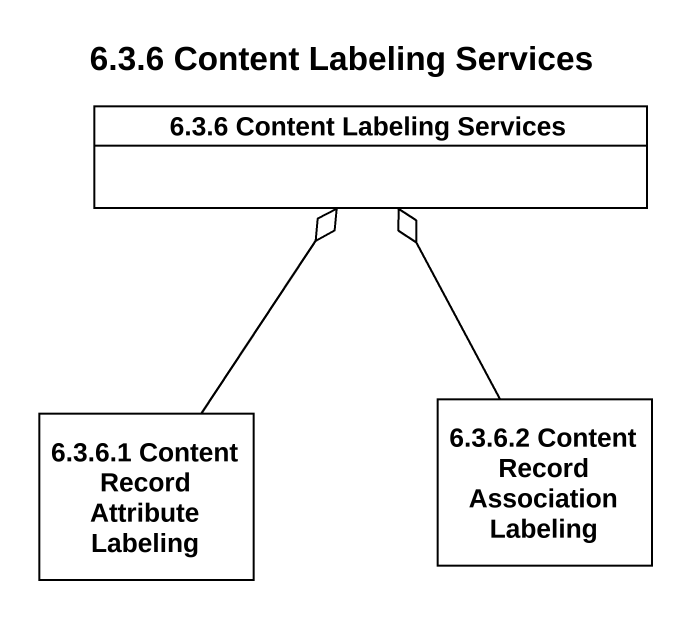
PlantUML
@startuml
title 6.3.6 Content Labeling Services
hide circle
hide empty members
class "6.3.6 Content Labeling Services" as c6_3_6_Content_Labeling
class "6.3.6.2 Content Record Association Labeling" as c6_3_6_2_Content_Record
class "6.3.6.1 Content Record Attribute Labeling" as c6_3_6_1_Content_Record
c6_3_6_2_Content_Record -up-o c6_3_6_Content_Labeling
c6_3_6_1_Content_Record -up-o c6_3_6_Content_Labeling
@enduml
